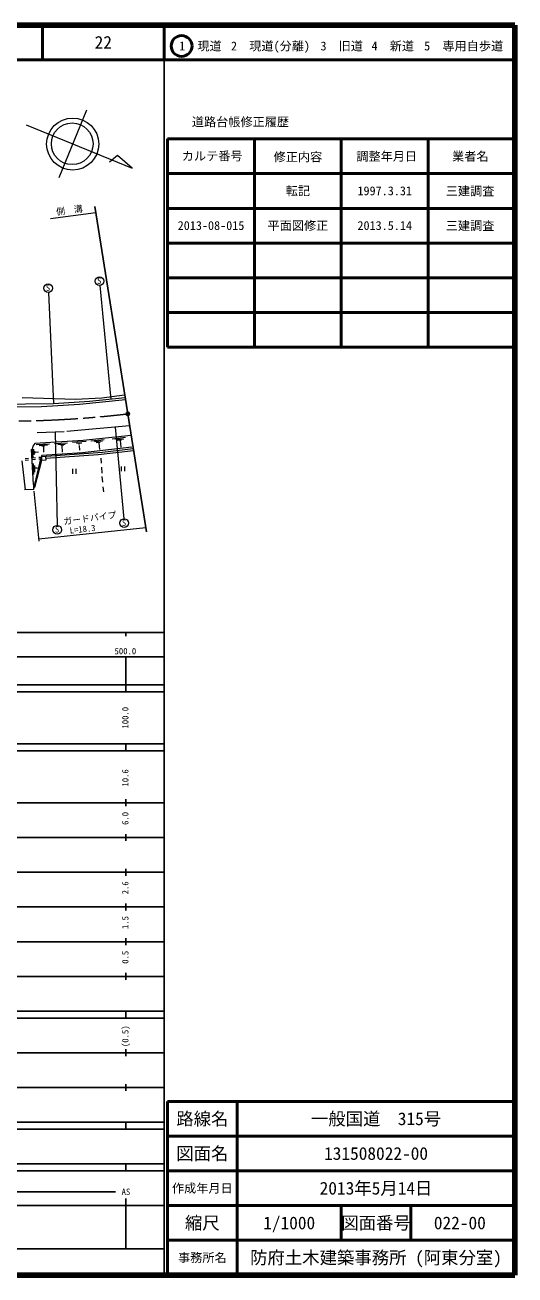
# Model space of a CAD drawing. Units: millimetres, scale not verified. Extents: x 40000 to 680000, y 20000 to 380000.
# Drawn here: x 538952 to 680000, y 20000 to 380000 of the extents above; entities that cross this region are included whole.
import ezdxf
from ezdxf.enums import TextEntityAlignment as Align

# ---------------------------------------------------------------- set-up
doc = ezdxf.new("R2010")
doc.units = ezdxf.units.MM
doc.header["$LTSCALE"] = 1000
doc.header["$PDMODE"] = 32
doc.header["$PDSIZE"] = 500
doc.linetypes.add('CHAIN', pattern=[18.5, 12, -1.5, 3.5, -1.5])
for name, color, linetype, lineweight in [('M-BGD', 7, 'Continuous', 13), ('M-BMK', 2, 'CHAIN', 13), ('M-BMK-SRVR', 3, 'Continuous', 25), ('M-STR-HTXT', 7, 'Continuous', 13), ('M-STR-STRC', 7, 'Continuous', 13), ('M-TTL', 2, 'Continuous', 140), ('M-TTL-BAND', 7, 'Continuous', 25), ('M-TTL-FRAM', 2, 'Continuous', 50), ('M-TTL-LINE', 7, 'Continuous', 50)]:
    doc.layers.add(name, color=color, linetype=linetype, lineweight=lineweight)
doc.layers.add('M-OTRS', color=6, linetype='Continuous')
doc.layers.add('M-TTL-TXT', color=7, linetype='Continuous')
doc.styles.add('ＭＳ ゴシック', font='')
doc.styles.get('ＭＳ ゴシック').set_extended_font_data('MS Gothic')

msp = doc.modelspace()

# ---------------------------------------------------------------- linework, layer by layer
at = {"layer": 'M-BGD'}
for p, q in [((545676, 302968), (547142, 270863)), ((560488, 304994), (563652, 272133)), ((525214, 269932), (543671, 270101)), ((547142, 270863), (526145, 270609)), ((538168, 272726), (553492, 272218)), ((543671, 270101), (554678, 270778)), ((557556, 271540), (547142, 270863)), ((553492, 272218), (561112, 272641)), ((554678, 270778), (567886, 272133)), ((567801, 272641), (557556, 271540)), ((561112, 272641), (567632, 273488)), ((550190, 262820), (542486, 262566)), ((568986, 264598), (551037, 262904)), ((564859, 264208), (567433, 237805)), ((541808, 259518), (541216, 258671)), ((555694, 260364), (541808, 259518)), ((545957, 259264), (542147, 259094)), ((551206, 259602), (547396, 259348)), ((547650, 262735), (548210, 235897)), ((548412, 259179), (550529, 259264)), ((556540, 260026), (552646, 259772)), ((553746, 259602), (555270, 259687)), ((554339, 259348), (554678, 259348)), ((569494, 261804), (555694, 260364)), ((561705, 260534), (557895, 260110)), ((561282, 260110), (558911, 259941)), ((560630, 259808), (559421, 259659)), ((560181, 259687), (560365, 257732)), ((567835, 261173), (564025, 260750)), ((567411, 260750), (565041, 260580)), ((566760, 260447), (565550, 260299)), ((566311, 260326), (566494, 258372)), ((540792, 257740), (541046, 257824)), ((541385, 247664), (540792, 257740)), ((541216, 258671), (541046, 257824)), ((541046, 257824), (541216, 255369)), ((541385, 257824), (541470, 256216)), ((541661, 257279), (541661, 256639)), ((542824, 256978), (541724, 256893)), ((545449, 259010), (542994, 258840)), ((561282, 256893), (543671, 255643)), ((543840, 256046), (543671, 255877)), ((543671, 255877), (543671, 254607)), ((544602, 258671), (543840, 258671)), ((555524, 256808), (543840, 256046)), ((544264, 258671), (544264, 256978)), ((544862, 255727), (544944, 254680)), ((560012, 256216), (544941, 255115)), ((550106, 259010), (549259, 258925)), ((549598, 258925), (549682, 256978)), ((554508, 258925), (554593, 257570)), ((569748, 258417), (555524, 256808)), ((570172, 257401), (560012, 256216)), ((570087, 257909), (561282, 256893)), ((538083, 254438), (539014, 246140)), ((539978, 255156), (538981, 255076)), ((539978, 254679), (538981, 254599)), ((541971, 255317), (540974, 255237)), ((541972, 254840), (540975, 254760)), ((541300, 253760), (541385, 250543)), ((543498, 255440), (541639, 247664)), ((541639, 253168), (541724, 251220)), ((543671, 254607), (541724, 246818)), ((542534, 252350), (541863, 252324)), ((543671, 255454), (542968, 255397)), ((543671, 254977), (542968, 254920)), ((544944, 254680), (543671, 254607)), ((552628, 252158), (552628, 250758)), ((553678, 250758), (553678, 252158)), ((560774, 255284), (560858, 253845)), ((560943, 252660), (561028, 250966)), ((566609, 252869), (566609, 251469)), ((567659, 251469), (567659, 252869)), ((561112, 249950), (561282, 248342)), ((541470, 246225), (538845, 246140)), ((541470, 247495), (541385, 247664)), ((541639, 247664), (541470, 247495)), ((541470, 246225), (541470, 247495)), ((541724, 246818), (541470, 246581)), ((561366, 246987), (561536, 245548))]:
    msp.add_line(p, q, dxfattribs=at)
for centre in [(560371, 306238), (545622, 304217), (567512, 236557), (548240, 234647)]:
    msp.add_circle(centre, 1250, dxfattribs=at)
at = {"layer": 'M-BMK'}
msp.add_arc((533175, 567053), 301115, 257.63643, 276.74399, dxfattribs=at)
at = {"layer": 'M-BMK-SRVR'}
for p, q in [((568536, 268022), (559061, 327688)), ((573933, 234032), (568536, 268022))]:
    msp.add_line(p, q, dxfattribs=at)
msp.add_circle((568536, 268022), 500, dxfattribs=at)
msp.add_point((568536, 268022), dxfattribs=at)
at = {"layer": 'M-OTRS'}
msp.add_point((568536, 268022), dxfattribs=at)
at = {"layer": 'M-STR-HTXT'}
for p, q in [((559347, 325887), (546296, 324203)), ((542983, 231348), (541588, 245785)), ((573745, 235221), (542925, 231947))]:
    msp.add_line(p, q, dxfattribs=at)
at = {"layer": 'M-STR-STRC'}
for p, q in [((556669, 355465), (548711, 336031)), ((539272, 351243), (569837, 338726)), ((565551, 342433), (563289, 340461)), ((569837, 338726), (565551, 342433))]:
    msp.add_line(p, q, dxfattribs=at)
for centre, radius in [((552674, 345709), 7500), ((552531, 345777), 6000)]:
    msp.add_circle(centre, radius, dxfattribs=at)
at = {"layer": 'M-TTL'}
for p, q in [((680000, 380000), (40000, 380000)), ((680000, 20000), (680000, 380000)), ((40000, 20000), (680000, 20000))]:
    msp.add_line(p, q, dxfattribs=at)
at = {"layer": 'M-TTL-BAND'}
for p, q in [((579000, 20000), (579000, 370000)), ((40000, 205000), (579000, 205000)), ((568000, 205000), (568000, 204000)), ((68000, 198000), (579000, 198000)), ((568000, 188000), (568000, 198000)), ((40000, 190000), (579000, 190000)), ((40000, 188000), (579000, 188000)), ((40000, 173000), (579000, 173000)), ((568000, 171000), (568000, 173000)), ((40000, 171000), (579000, 171000)), ((40000, 156000), (579000, 156000)), ((568000, 155000), (568000, 157000)), ((46000, 146000), (579000, 146000)), ((568000, 145000), (568000, 147000)), ((568000, 135000), (568000, 137000)), ((52000, 136000), (579000, 136000)), ((46000, 126000), (579000, 126000)), ((568000, 125000), (568000, 127000)), ((52000, 116000), (579000, 116000)), ((568000, 115000), (568000, 117000)), ((46000, 106000), (579000, 106000)), ((568000, 105000), (568000, 107000)), ((40000, 96000), (579000, 96000)), ((40000, 94000), (579000, 94000)), ((568000, 94000), (568000, 96000)), ((49000, 84000), (579000, 84000)), ((568000, 83000), (568000, 85000)), ((40000, 74000), (579000, 74000)), ((568000, 73000), (568000, 75000)), ((40000, 64000), (579000, 64000)), ((40000, 62000), (579000, 62000)), ((568000, 62000), (568000, 64000)), ((40000, 52000), (579000, 52000)), ((568000, 50000), (568000, 52000)), ((40000, 50000), (579000, 50000)), ((71000, 44000), (565000, 44000)), ((40000, 40000), (579000, 40000)), ((568000, 27500), (568000, 42000)), ((68000, 27500), (579000, 27500))]:
    msp.add_line(p, q, dxfattribs=at)
at = {"layer": 'M-TTL-FRAM'}
for p, q in [((580000, 347197), (580000, 287197)), ((580000, 347197), (680000, 347197)), ((580000, 287197), (680000, 287197)), ((680000, 70000), (580000, 70000)), ((580000, 70000), (580000, 20000))]:
    msp.add_line(p, q, dxfattribs=at)
at = {"layer": 'M-TTL-LINE'}
for p, q in [((543997, 380000), (543997, 370000)), ((579000, 380000), (579000, 370000)), ((40000, 370000), (680000, 370000)), ((605000, 347197), (605000, 287197)), ((630000, 347197), (630000, 287197)), ((655000, 347197), (655000, 287197)), ((580000, 337197), (680000, 337197)), ((580000, 327197), (680000, 327197)), ((580000, 317197), (680000, 317197)), ((580000, 307197), (680000, 307197)), ((580000, 297197), (680000, 297197)), ((600000, 70000), (600000, 20000)), ((680000, 60000), (580000, 60000)), ((680000, 50000), (580000, 50000)), ((680000, 40000), (580000, 40000)), ((630000, 40000), (630000, 30000)), ((650000, 40000), (650000, 30000)), ((680000, 30000), (580000, 30000))]:
    msp.add_line(p, q, dxfattribs=at)
msp.add_circle((584031, 373958), 3000, dxfattribs=at)

# ---------------------------------------------------------------- texts
at = {"layer": 'M-BGD', "style": 'ＭＳ ゴシック'}
for p in [(559693, 304865), (544943, 302843), (547561, 233274), (566833, 235183)]:
    msp.add_text('S', height=1833, dxfattribs=at).set_placement(p, align=Align.BOTTOM_LEFT)
at = {"layer": 'M-STR-HTXT', "style": 'ＭＳ ゴシック'}
for s, rotation, p in [('側\u3000溝', 7.352, (548110, 324715)), ('ガードパイプ', 7.434, (550174, 235530)), ('L=18.3', 6.287, (551963, 232949))]:
    msp.add_text(s, height=1833, rotation=rotation, dxfattribs=at).set_placement(p, align=Align.BOTTOM_LEFT)
at = {"layer": 'M-TTL-BAND', "style": 'ＭＳ ゴシック'}
for s, p in [('500.0', (567844, 198195)), ('AS', (568000, 42500))]:
    msp.add_text(s, height=1833, dxfattribs=at).set_placement(p, align=Align.BOTTOM_CENTER)
for s, p in [('100.0', (569280, 180500)), ('10.6', (569280, 163174)), ('6.0', (569280, 151500)), ('2.6', (569280, 131500)), ('1.5', (569280, 121500)), ('0.5', (569280, 111500)), ('(0.5)', (569280, 88764))]:
    msp.add_text(s, height=1833, rotation=90, dxfattribs=at).set_placement(p, align=Align.BOTTOM_CENTER)
at = {"layer": 'M-TTL-TXT', "style": 'ＭＳ ゴシック'}
for s, height, p in [('22', 3666, (561497, 375000)), ('1\u3000現道', 2566, (589448, 373958)), ('2\u3000現道(分離)', 2566, (609619, 373958)), ('3\u3000旧道', 2566, (630121, 373958)), ('4\u3000新道', 2566, (644824, 373958)), ('5\u3000専用自歩道', 2566, (665228, 373958)), ('道路台帳修正履歴', 2566, (600968, 352113)), ('カルテ番号', 2566, (592839, 342277)), ('修正内容', 2566, (617509, 342023)), ('調整年月日', 2566, (643089, 342197)), ('業者名', 2566, (667134, 342197)), ('転記', 2566, (617500, 332245)), ('1997.3.31', 2566, (642500, 332245)), ('三建調査', 2566, (667077, 332189)), ('2013-08-015', 2566, (592500, 322245)), ('平面図修正', 2566, (617500, 322245)), ('2013.5.14', 2566, (642500, 322245)), ('三建調査', 2566, (667077, 322189)), ('路線名', 3666, (590000, 65000)), ('路線名', 3666, (590000, 65000)), ('一般国道\u3000315号', 3666, (640000, 65000)), ('図面名', 3666, (590000, 55000)), ('図面名', 3666, (590000, 55000)), ('131508022-00', 3666, (640000, 55000)), ('2013年5月14日', 3666, (640000, 45000)), ('作成年月日', 2566, (590000, 45000)), ('作成年月日', 2566, (590000, 45000)), ('縮尺', 3666, (590000, 35000)), ('縮尺', 3666, (590000, 35000)), ('1/1000', 3666, (615000, 35000)), ('図面番号', 3666, (640000, 35000)), ('図面番号', 3666, (640000, 35000)), ('022-00', 3666, (664125, 35000)), ('事務所名', 2566, (590000, 25000)), ('事務所名', 2566, (590000, 25000)), ('防府土木建築事務所 (阿東分室)', 3666, (640000, 25000))]:
    msp.add_text(s, height=height, dxfattribs=at).set_placement(p, align=Align.MIDDLE_CENTER)

doc.saveas('drawing.dxf')
